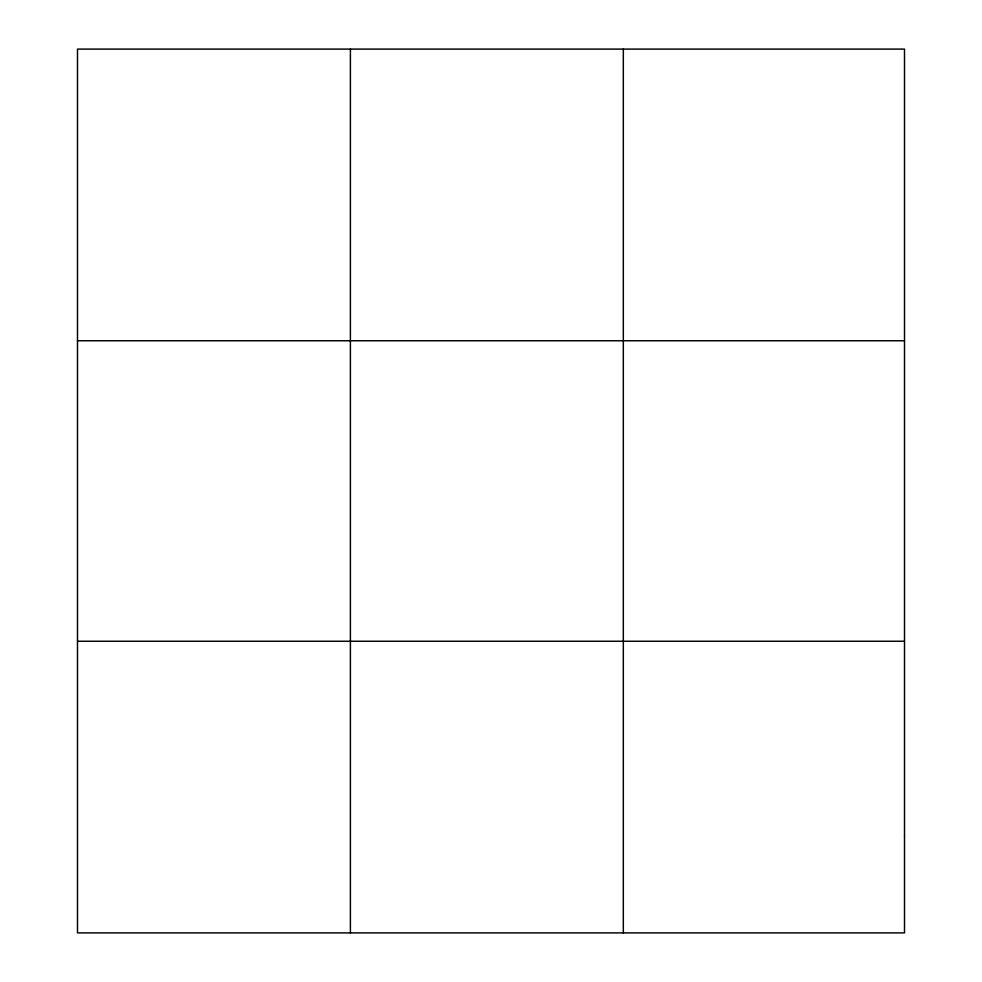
<?xml version="1.0" encoding="UTF-8"?>
<svg xmlns="http://www.w3.org/2000/svg" width="982" height="982" viewBox="0 0 982 982"><rect width="100%" height="100%" fill="white"/><g stroke="black" fill="none" stroke-linecap="round" stroke-linejoin="round"><path stroke-width="1.47" d="M350.402 49.1L350.402 932.9M623.325 49.1L623.325 932.9M77.492 340.754L904.508 340.754M77.492 641.246L904.508 641.246M904.508 835.682L904.508 932.9L77.492 932.9L77.492 49.1L904.508 49.1L904.508 835.682"/></g></svg>
